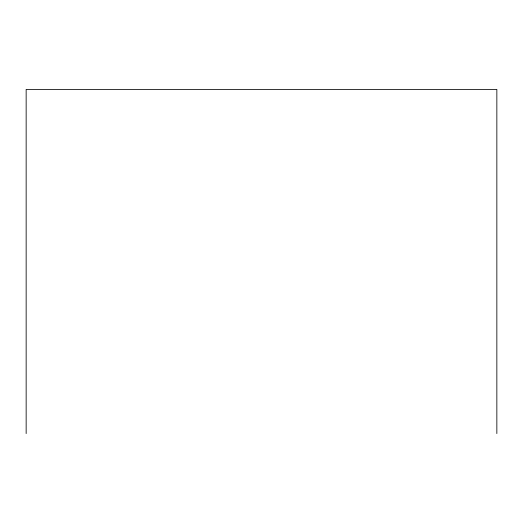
<?xml version="1.0" encoding="UTF-8"?>
<svg xmlns="http://www.w3.org/2000/svg" width="523" height="523" viewBox="0 0 523 523"><rect width="100%" height="100%" fill="white"/><g stroke="black" fill="none" stroke-linecap="round" stroke-linejoin="round"><path stroke-width="0.78" d="M496.85 433.574L496.85 89.426L26.15 89.426L26.15 433.574"/></g></svg>
